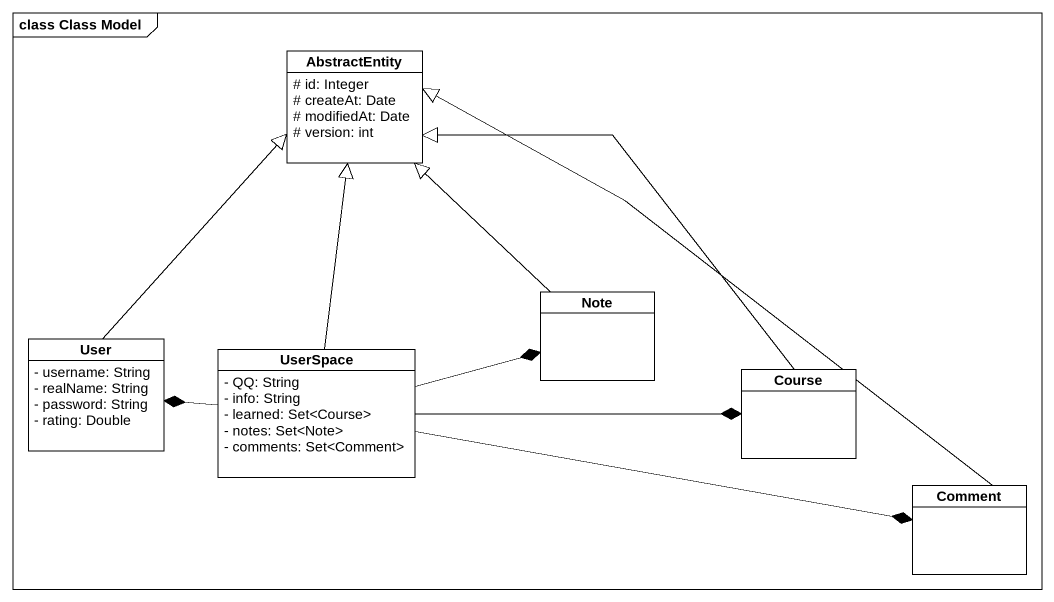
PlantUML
@startuml
mainframe class Class Model
hide circle
hide empty members
skinparam classAttributeIconSize 0
class AbstractEntity {
  # id: Integer
  # createAt: Date
  # modifiedAt: Date
  # version: int
}
class "Note" as Note_
class User {
  - username: String
  - realName: String
  - password: String
  - rating: Double
}
class UserSpace {
  - QQ: String
  - info: String
  - learned: Set<Course>
  - notes: Set<Note>
  - comments: Set<Comment>
}
class Course
class Comment
Note_ -up-|> AbstractEntity
User -up-|> AbstractEntity
UserSpace -up-|> AbstractEntity
UserSpace -right-* Note_
UserSpace -left-* User
UserSpace -right-* Course
UserSpace -right-* Comment
Course -up-|> AbstractEntity
Comment -up-|> AbstractEntity
@enduml
